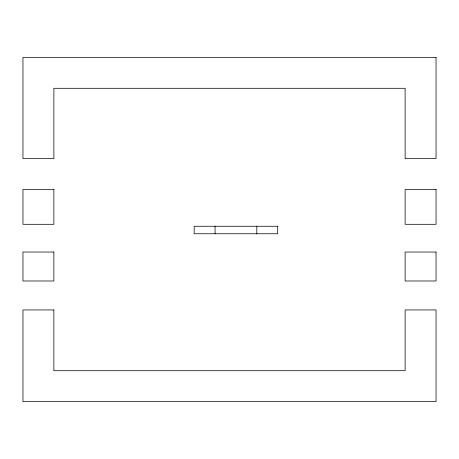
<?xml version="1.0" encoding="UTF-8"?>
<svg xmlns="http://www.w3.org/2000/svg" width="459" height="459" viewBox="0 0 459 459"><rect width="100%" height="100%" fill="white"/><g stroke="black" fill="none" stroke-linecap="round" stroke-linejoin="round"><path stroke-width="0.69" d="M256.816 226.264L256.816 233.763M215.053 226.264L215.053 233.763M436.05 57.375L22.95 57.375L22.95 158.63L53.875 158.63L53.875 88.3L405.125 88.3L405.125 158.63L436.05 158.63L436.05 57.375M53.875 189.418L22.95 189.418L22.95 224.302L53.875 224.302L53.875 189.418M436.05 189.418L405.125 189.418L405.125 224.302L436.05 224.302L436.05 189.418M277.695 226.264L194.168 226.264L194.168 233.763L277.695 233.763L277.695 226.264M53.875 252.043L22.95 252.043L22.95 280.988L53.875 280.988L53.875 252.043M436.05 252.043L405.125 252.043L405.125 280.988L436.05 280.988L436.05 252.043M53.875 309.94L22.95 309.94L22.95 401.625L436.05 401.625L436.05 309.94L405.125 309.94L405.125 370.7L53.875 370.7L53.875 309.94"/></g></svg>
